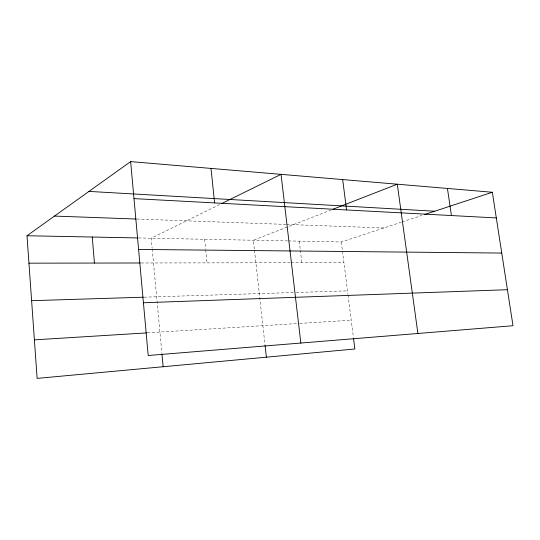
<?xml version="1.0" encoding="UTF-8"?>
<svg xmlns="http://www.w3.org/2000/svg" width="540" height="540" viewBox="0 0 540 540"><rect width="100%" height="100%" fill="white"/><g stroke="black" fill="none" stroke-linecap="round" stroke-linejoin="round"><path stroke-width="0.41" stroke-dasharray="2.7 2.03" d="M219.672 204.532L151.193 238.208L152.118 248.11M331.378 209.864L253.382 240.232L254.401 249.426M288.421 240.928L341.314 241.981L401.274 222.237M402.064 221.974L421.943 215.433M147.353 332.849L298.944 323.447M299.781 323.399L351.223 320.207M144.119 297.182L295.306 292.478M296.143 292.457L347.504 290.858M141.014 262.987L290.142 262.744M290.979 262.744L343.933 262.656M138.564 237.958L287.591 240.914M136.816 219.044L285.842 224.411M286.679 224.444L383.947 227.941M341.314 241.981L342.36 250.25M342.468 251.073L347.915 294.118M348.023 294.935L353.41 337.473M299.268 241.144L300.26 249.446M300.355 250.276L301.84 262.724M254.495 250.263L264.992 344.743M204.653 239.267L205.659 249.041M205.74 249.851L207.076 262.879M152.192 248.94L161.919 353.525"/><path stroke-width="0.81" d="M353.511 338.297L354.868 348.988L37.125 378.392L27 235.744L130.639 161.608L492.338 192.254L513 325.721L148.203 355.502L130.639 161.608M221.873 203.452L281.05 174.353L300.848 343.042M332.951 209.25L397.292 184.201L417.893 333.484M424.339 214.643L492.338 192.254M34.391 339.856L146.516 332.903M143.431 302.765L507.425 289.703M31.61 300.685L143.282 297.209M28.944 263.169L140.184 262.987M138.598 249.433L501.755 253.058M27 235.744L137.727 237.938M54.486 216.081L135.979 219.017M133.994 198.612L496.314 217.944M88.978 191.41L434.72 211.221M447.444 188.453L451.42 215.548M342.671 179.57L346.565 209.952M265.086 345.573L266.375 357.176M210.992 168.413L214.61 202.912M161.993 354.348L163.148 366.728M92.272 237.04L94.419 263.068"/></g></svg>
